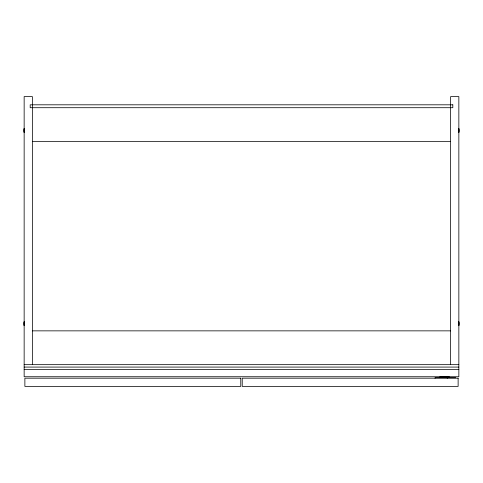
<?xml version="1.0" encoding="UTF-8"?>
<svg xmlns="http://www.w3.org/2000/svg" width="483" height="483" viewBox="0 0 483 483"><rect width="100%" height="100%" fill="white"/><g stroke="black" fill="none" stroke-linecap="round" stroke-linejoin="round"><path stroke-width="0.72" d="M32.361 141.519L450.639 141.519M32.361 330.855L450.639 330.855M24.15 364.665L458.85 364.665M24.15 367.08L458.85 367.08M24.15 369.495L458.85 369.495M439.778 376.855L449.323 376.855M455.801 377.706L435.032 377.706L435.032 378.189M450.639 364.665L450.639 96.6L458.85 96.6L458.85 376.74L24.15 376.74L24.15 96.6L32.361 96.6L32.361 364.665M447.258 377.706L447.258 378.189M24.192 132.384A14.575 14.575 0 0 1 24.192 128.599M24.126 132.39A14.575 14.575 0 0 1 24.12 128.593M458.808 128.599A14.575 14.575 0 0 1 458.808 132.384M458.856 128.593A14.532 14.532 0 0 1 458.868 132.39M458.808 321.799A14.575 14.575 0 0 1 458.808 325.584M458.856 321.793A14.532 14.532 0 0 1 458.868 325.59M24.192 325.584A14.575 14.575 0 0 1 24.192 321.799M24.126 325.59A14.575 14.575 0 0 1 24.12 321.793M452.812 104.811L30.188 104.811L30.188 107.709L452.812 107.709L452.812 104.811M240.776 378.189L24.875 378.189L24.875 386.4L240.776 386.4L240.776 378.189M458.125 378.189L242.225 378.189L242.225 386.4L458.125 386.4L458.125 378.189"/></g></svg>
